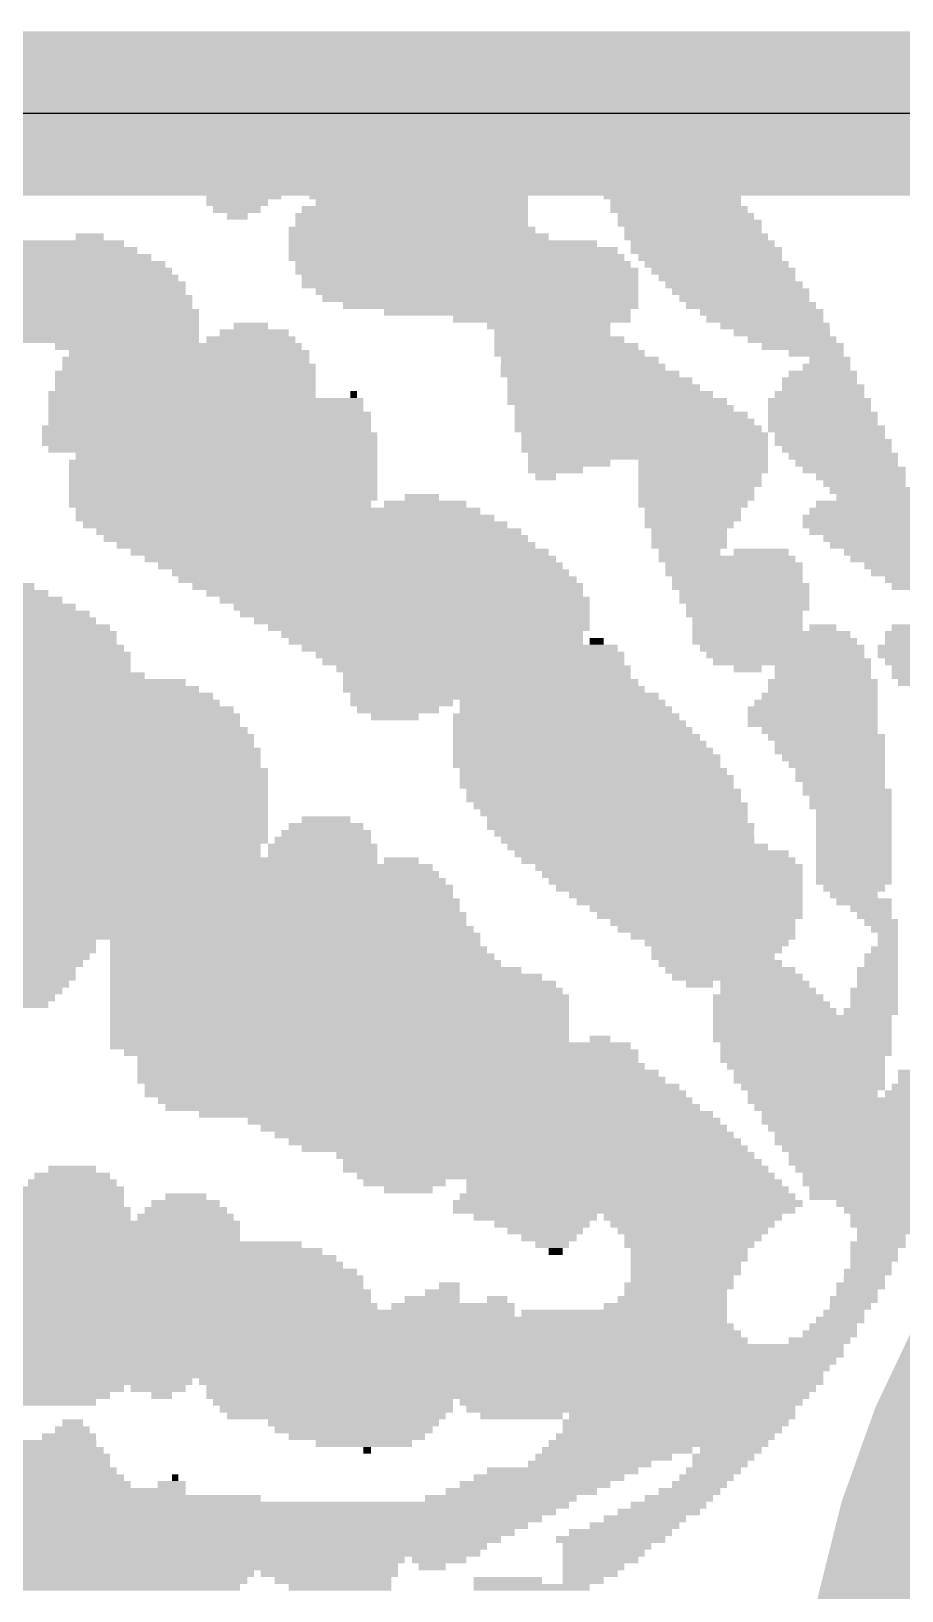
# Model space of a CAD drawing. Extents: x 0 to 53.3, y -0.3 to 28.3.
# Drawn here: x 31.75 to 34.439, y 20.839 to 25.654 of the extents above; entities that cross this region are included whole.
import ezdxf

# ---------------------------------------------------------------- set-up
doc = ezdxf.new("R2010")
doc.units = 0
for name, color, linetype in [('1', 12, 'CONTINUOUS'), ('16', 5, 'CONTINUOUS'), ('20', 4, 'CONTINUOUS'), ('200', 132, 'CONTINUOUS')]:
    doc.layers.add(name, color=color, linetype=linetype)

# ---------------------------------------------------------------- blocks, each defined once
blk = doc.blocks.new('RECT')
blk.add_solid([(-0.5, -0.5), (0.5, -0.5), (-0.5, 0.5), (0.5, 0.5)])

msp = doc.modelspace()

# ---------------------------------------------------------------- linework, layer by layer
at = {"layer": '1', "const_width": 0.508}
msp.add_lwpolyline([(0.254, 25.4), (51.562, 25.4)], dxfattribs=at)
at = {"layer": '1', "const_width": 1.016}
msp.add_lwpolyline([(37.2429, 17.5918, 1), (37.2429, 22.8242, 1), (37.2429, 17.5918)], format="xyb", dxfattribs=at)
at = {"layer": '16', "const_width": 0.508}
msp.add_lwpolyline([(0.254, 25.4), (51.562, 25.4)], dxfattribs=at)
at = {"layer": '20'}
msp.add_line((48.6, 25.4), (3.2, 25.4), dxfattribs=at)

# ---------------------------------------------------------------- block references
at = {"layer": '200'}
for p, xscale, yscale in [((32.4282, 25.3788), 1.0363, 0.0211), ((33.4645, 25.3788), 0.5283, 0.0211), ((32.4587, 25.3577), 1.016, 0.0211), ((32.4917, 25.3365), 0.9957, 0.0213), ((33.4861, 25.3577), 0.5309, 0.0211), ((33.5077, 25.3365), 0.5283, 0.0213), ((32.5234, 25.3153), 0.9728, 0.0211), ((32.5653, 25.2942), 0.9296, 0.0211), ((32.5971, 25.273), 0.9525, 0.0213), ((33.528, 25.3153), 0.5283, 0.0211), ((33.5496, 25.2942), 0.5309, 0.0211), ((33.5712, 25.273), 0.5283, 0.0213), ((32.6606, 25.2518), 0.9931, 0.0211), ((32.7127, 25.2307), 1.016, 0.0211), ((33.5813, 25.2518), 0.508, 0.0211), ((33.6131, 25.2307), 0.4851, 0.0211), ((32.7457, 25.2095), 1.0363, 0.0213), ((32.766, 25.1883), 1.0363, 0.0211), ((33.6448, 25.2095), 0.4674, 0.0213), ((33.6766, 25.1883), 0.4445, 0.0211), ((32.7762, 25.1672), 1.016, 0.0211), ((32.4066, 25.146), 0.2311, 0.0213), ((32.9463, 25.146), 0.6756, 0.0213), ((33.7185, 25.1672), 0.4013, 0.0211), ((33.7299, 25.146), 0.4242, 0.0213), ((32.3863, 25.1248), 0.1905, 0.0211), ((32.385, 25.1037), 0.1473, 0.0211), ((32.3863, 25.0825), 0.0635, 0.0213), ((32.9248, 25.0825), 0.7188, 0.0213), ((32.9349, 25.1037), 0.6985, 0.0211), ((32.9565, 25.1248), 0.6553, 0.0211), ((33.7401, 25.1248), 0.4039, 0.0211), ((33.7503, 25.1037), 0.4242, 0.0211), ((33.7718, 25.0825), 0.4216, 0.0213), ((32.926, 25.0402), 0.762, 0.0211), ((32.9248, 25.0613), 0.7188, 0.0211), ((33.7833, 25.0613), 0.4445, 0.0211), ((33.7934, 25.0402), 0.4242, 0.0211), ((31.2852, 24.9978), 1.5037, 0.0211), ((31.9303, 25.019), 0.0864, 0.0213), ((32.9463, 25.019), 0.8026, 0.0213), ((33.0213, 24.9978), 0.9525, 0.0211), ((33.8036, 25.019), 0.4445, 0.0213), ((33.8239, 24.9978), 0.4445, 0.0211), ((31.3055, 24.9767), 1.5443, 0.0211), ((31.3271, 24.9555), 1.5875, 0.0213), ((31.3703, 24.9343), 1.5875, 0.0211), ((33.053, 24.9767), 1.016, 0.0211), ((33.0632, 24.9555), 1.0363, 0.0213), ((33.0835, 24.9343), 1.0363, 0.0211), ((33.8353, 24.9767), 0.4674, 0.0211), ((33.8468, 24.9555), 0.4445, 0.0213), ((33.8671, 24.9343), 0.4445, 0.0211), ((31.4008, 24.9132), 1.5672, 0.0211), ((31.4427, 24.892), 1.524, 0.0213), ((33.0949, 24.9132), 1.0592, 0.0211), ((33.1051, 24.892), 1.0389, 0.0213), ((33.8874, 24.9132), 0.4445, 0.0211), ((33.8988, 24.892), 0.4216, 0.0213), ((31.4757, 24.8708), 1.5037, 0.0211), ((31.4973, 24.8497), 1.4605, 0.0211), ((33.1051, 24.8708), 1.0389, 0.0211), ((33.1267, 24.8497), 0.9957, 0.0211), ((33.9204, 24.8708), 0.4242, 0.0211), ((33.9408, 24.8497), 0.4242, 0.0211), ((31.5392, 24.8285), 1.4173, 0.0213), ((31.5595, 24.8073), 1.3767, 0.0211), ((33.1368, 24.8285), 0.9754, 0.0213), ((33.1686, 24.8073), 0.9119, 0.0211), ((33.9522, 24.8285), 0.4013, 0.0213), ((33.9725, 24.8073), 0.4013, 0.0211), ((31.5913, 24.7862), 1.3538, 0.0211), ((31.6128, 24.765), 1.3106, 0.0213), ((31.6446, 24.7438), 1.2471, 0.0211), ((32.4282, 24.7438), 0.1067, 0.0211), ((33.2207, 24.7862), 0.762, 0.0211), ((33.3273, 24.765), 0.5486, 0.0213), ((33.3477, 24.7438), 0.381, 0.0211), ((34.0055, 24.7862), 0.381, 0.0211), ((34.0157, 24.765), 0.3607, 0.0213), ((34.0474, 24.7438), 0.3378, 0.0211), ((31.6649, 24.7227), 1.2065, 0.0211), ((31.6865, 24.7015), 1.1633, 0.0213), ((32.4282, 24.7015), 0.2743, 0.0213), ((32.4383, 24.7227), 0.2134, 0.0211), ((33.3807, 24.7015), 0.4013, 0.0213), ((33.3591, 24.7227), 0.3581, 0.0211), ((34.0678, 24.7227), 0.2972, 0.0211), ((34.0995, 24.7015), 0.2743, 0.0213), ((32.2047, 24.6803), 0.762, 0.0211), ((32.2377, 24.6592), 0.7417, 0.0211), ((33.4023, 24.6803), 0.4445, 0.0211), ((33.4124, 24.6592), 0.4648, 0.0211), ((34.1325, 24.6803), 0.254, 0.0211), ((34.1744, 24.6592), 0.1702, 0.0211), ((32.2275, 24.638), 0.762, 0.0213), ((32.2377, 24.6168), 0.7823, 0.0211), ((33.4543, 24.6168), 0.508, 0.0211), ((33.4442, 24.638), 0.4877, 0.0213), ((34.2062, 24.6168), 0.1473, 0.0211), ((34.2163, 24.638), 0.127, 0.0213), ((32.2263, 24.5957), 0.8052, 0.0211), ((32.2263, 24.5745), 0.8052, 0.0213), ((32.2263, 24.5533), 0.8052, 0.0211), ((33.4759, 24.5957), 0.5512, 0.0211), ((33.5064, 24.5745), 0.5715, 0.0213), ((33.5178, 24.5533), 0.5944, 0.0211), ((34.196, 24.5533), 0.254, 0.0211), ((34.1846, 24.5745), 0.2311, 0.0213), ((34.1947, 24.5957), 0.2108, 0.0211), ((32.2161, 24.5322), 0.8255, 0.0211), ((32.2898, 24.511), 0.9728, 0.0213), ((32.7457, 24.5322), 0.0203, 0.0211), ((33.5382, 24.5322), 0.635, 0.0211), ((33.5598, 24.511), 0.6782, 0.0213), ((34.1846, 24.511), 0.3175, 0.0213), ((34.1846, 24.5322), 0.2769, 0.0211), ((32.2898, 24.4898), 0.9728, 0.0211), ((32.3012, 24.4687), 0.9957, 0.0211), ((33.5813, 24.4898), 0.6756, 0.0211), ((33.6029, 24.4687), 0.7188, 0.0211), ((34.1947, 24.4687), 0.3378, 0.0211), ((34.1846, 24.4898), 0.3175, 0.0211), ((32.291, 24.4263), 1.016, 0.0211), ((32.3012, 24.4052), 1.0363, 0.0211), ((32.3012, 24.4475), 0.9957, 0.0213), ((33.6245, 24.4263), 0.762, 0.0211), ((33.6131, 24.4475), 0.7391, 0.0213), ((33.6448, 24.4052), 0.762, 0.0211), ((34.1947, 24.4475), 0.3378, 0.0213), ((34.2062, 24.4263), 0.3607, 0.0211), ((34.2163, 24.4052), 0.3404, 0.0211), ((32.3012, 24.384), 1.0363, 0.0213), ((32.3113, 24.3628), 1.016, 0.0211), ((33.6448, 24.384), 0.762, 0.0213), ((33.6448, 24.3628), 0.762, 0.0211), ((34.2265, 24.384), 0.3607, 0.0213), ((34.2379, 24.3628), 0.3378, 0.0211), ((32.3431, 24.3205), 0.9525, 0.0213), ((32.3533, 24.3417), 0.9322, 0.0211), ((33.655, 24.3417), 0.7417, 0.0211), ((33.4112, 24.3205), 0.254, 0.0213), ((33.8252, 24.3205), 0.4013, 0.0213), ((34.2583, 24.3417), 0.3378, 0.0211), ((34.2684, 24.3205), 0.3175, 0.0213), ((32.3431, 24.2993), 0.9525, 0.0211), ((32.3431, 24.2782), 0.9525, 0.0211), ((33.3693, 24.2993), 0.1702, 0.0211), ((33.3388, 24.2782), 0.0635, 0.0211), ((33.8252, 24.2993), 0.4013, 0.0211), ((33.815, 24.2782), 0.381, 0.0211), ((34.2913, 24.2993), 0.3175, 0.0211), ((34.3116, 24.2782), 0.2769, 0.0211), ((32.3431, 24.257), 0.9525, 0.0213), ((32.3431, 24.2358), 0.9525, 0.0211), ((32.3431, 24.2147), 0.9525, 0.0211), ((32.9565, 24.2147), 0.1067, 0.0211), ((33.815, 24.257), 0.381, 0.0213), ((33.8036, 24.2358), 0.3581, 0.0211), ((33.8036, 24.2147), 0.3581, 0.0211), ((34.323, 24.257), 0.254, 0.0213), ((34.3433, 24.2358), 0.254, 0.0211), ((34.3535, 24.2147), 0.2337, 0.0211), ((32.3329, 24.1935), 0.9322, 0.0213), ((32.512, 24.1723), 1.2497, 0.0211), ((32.9667, 24.1935), 0.254, 0.0213), ((33.7934, 24.1935), 0.3378, 0.0213), ((33.7934, 24.1723), 0.2972, 0.0211), ((34.3218, 24.1723), 0.3378, 0.0211), ((34.3319, 24.1935), 0.3175, 0.0213), ((32.5336, 24.1512), 1.2929, 0.0211), ((32.5653, 24.13), 1.3106, 0.0213), ((33.7934, 24.1512), 0.2972, 0.0211), ((33.782, 24.13), 0.2743, 0.0213), ((34.323, 24.13), 0.381, 0.0213), ((34.3116, 24.1512), 0.3581, 0.0211), ((32.6073, 24.1088), 1.3132, 0.0211), ((32.6288, 24.0877), 1.3106, 0.0211), ((32.6606, 24.0665), 1.2929, 0.0213), ((33.782, 24.1088), 0.2337, 0.0211), ((33.782, 24.0877), 0.2337, 0.0211), ((33.782, 24.0665), 0.2337, 0.0213), ((34.3332, 24.1088), 0.3607, 0.0211), ((34.3649, 24.0877), 0.3378, 0.0211), ((34.3751, 24.0665), 0.3175, 0.0213), ((32.7025, 24.0453), 1.2903, 0.0211), ((32.7355, 24.0242), 1.27, 0.0211), ((33.7833, 24.0453), 0.1905, 0.0211), ((33.8988, 24.0242), 0.4216, 0.0211), ((34.0042, 24.0453), 0.1702, 0.0211), ((34.3967, 24.0453), 0.2743, 0.0211), ((34.417, 24.0242), 0.2743, 0.0211), ((32.766, 24.003), 1.2497, 0.0213), ((32.7978, 23.9818), 1.2268, 0.0211), ((33.9204, 24.003), 0.4242, 0.0213), ((33.9204, 23.9818), 0.4242, 0.0211), ((34.4386, 24.003), 0.2311, 0.0213), ((34.4488, 23.9818), 0.2108, 0.0211), ((31.5379, 23.9395), 0.4445, 0.0213), ((32.8193, 23.9607), 1.2294, 0.0211), ((32.8511, 23.9395), 1.2065, 0.0213), ((33.9306, 23.9607), 0.4039, 0.0211), ((33.9408, 23.9395), 0.4242, 0.0213), ((34.4703, 23.9607), 0.1676, 0.0211), ((34.4919, 23.9395), 0.1702, 0.0213), ((31.5709, 23.8972), 0.5512, 0.0211), ((31.5913, 23.876), 0.5918, 0.0213), ((31.5595, 23.9183), 0.4877, 0.0211), ((32.8727, 23.9183), 1.1633, 0.0211), ((32.9032, 23.8972), 1.143, 0.0211), ((32.9248, 23.876), 1.0998, 0.0213), ((33.9522, 23.9183), 0.4013, 0.0211), ((33.9522, 23.8972), 0.4013, 0.0211), ((33.9623, 23.876), 0.381, 0.0213), ((31.6014, 23.8337), 0.6985, 0.0211), ((31.6027, 23.8548), 0.6553, 0.0211), ((32.9349, 23.8548), 1.0795, 0.0211), ((32.9565, 23.8337), 1.0363, 0.0211), ((33.9522, 23.8548), 0.3607, 0.0211), ((33.9623, 23.8337), 0.3404, 0.0211), ((30.9664, 23.7913), 2.0955, 0.0211), ((31.623, 23.8125), 0.7417, 0.0213), ((32.9781, 23.8125), 0.9931, 0.0213), ((32.9883, 23.7913), 0.9322, 0.0211), ((33.9623, 23.8125), 0.3404, 0.0213), ((34.036, 23.7913), 0.4877, 0.0211), ((34.1947, 23.8125), 0.0838, 0.0213), ((34.5021, 23.7913), 0.2311, 0.0211), ((34.5021, 23.8125), 0.1905, 0.0213), ((30.988, 23.7702), 2.0523, 0.0211), ((31.021, 23.749), 2.032, 0.0213), ((32.9997, 23.7702), 0.9093, 0.0211), ((33.0733, 23.749), 0.9754, 0.0213), ((33.4963, 23.7702), 0.0432, 0.0211), ((34.0462, 23.7702), 0.508, 0.0211), ((34.069, 23.749), 0.508, 0.0213), ((34.4907, 23.749), 0.254, 0.0213), ((34.5021, 23.7702), 0.2311, 0.0211), ((31.0629, 23.7278), 1.9888, 0.0211), ((31.0947, 23.7067), 1.9253, 0.0211), ((31.1264, 23.6855), 1.8618, 0.0213), ((33.1051, 23.7278), 0.9525, 0.0211), ((33.1153, 23.7067), 0.9322, 0.0211), ((33.147, 23.6855), 0.9093, 0.0213), ((34.0792, 23.7278), 0.4877, 0.0211), ((34.0995, 23.7067), 0.4877, 0.0211), ((33.9623, 23.6855), 0.0864, 0.0213), ((34.1947, 23.6855), 0.2972, 0.0213), ((34.4907, 23.7278), 0.254, 0.0211), ((34.5135, 23.7067), 0.254, 0.0211), ((34.5237, 23.6855), 0.2337, 0.0213), ((31.1899, 23.6643), 1.8212, 0.0211), ((31.2953, 23.6432), 1.8644, 0.0211), ((33.1686, 23.6432), 0.9119, 0.0211), ((33.1572, 23.6643), 0.889, 0.0211), ((34.1947, 23.6432), 0.3378, 0.0211), ((34.1947, 23.6643), 0.2972, 0.0211), ((34.5237, 23.6643), 0.2337, 0.0211), ((34.5338, 23.6432), 0.2134, 0.0211), ((31.3271, 23.622), 1.8821, 0.0213), ((31.3487, 23.6008), 1.9253, 0.0211), ((33.1788, 23.622), 0.9322, 0.0213), ((33.2118, 23.6008), 0.9525, 0.0211), ((34.1846, 23.6008), 0.3581, 0.0211), ((34.1947, 23.622), 0.3378, 0.0213), ((31.3588, 23.5797), 1.9456, 0.0211), ((31.3906, 23.5585), 1.9685, 0.0213), ((31.4109, 23.5373), 1.9685, 0.0211), ((32.8943, 23.5797), 0.3175, 0.0211), ((32.8828, 23.5585), 0.254, 0.0213), ((32.8727, 23.5373), 0.1473, 0.0211), ((33.4023, 23.5373), 0.6985, 0.0211), ((33.3908, 23.5797), 0.635, 0.0211), ((33.401, 23.5585), 0.6553, 0.0213), ((34.163, 23.5585), 0.4013, 0.0213), ((34.163, 23.5373), 0.4013, 0.0211), ((34.1732, 23.5797), 0.381, 0.0211), ((31.4223, 23.5162), 1.9456, 0.0211), ((31.5811, 23.495), 1.6739, 0.0213), ((33.4124, 23.5162), 0.7188, 0.0211), ((33.4226, 23.495), 0.7391, 0.0213), ((34.163, 23.5162), 0.4013, 0.0211), ((34.1846, 23.495), 0.3581, 0.0213), ((31.5913, 23.4738), 1.6942, 0.0211), ((31.5913, 23.4527), 1.6942, 0.0211), ((33.434, 23.4738), 0.762, 0.0211), ((33.4442, 23.4527), 0.7823, 0.0211), ((34.2062, 23.4738), 0.3607, 0.0211), ((34.2163, 23.4527), 0.3404, 0.0211), ((31.6014, 23.4315), 1.7145, 0.0213), ((31.6014, 23.4103), 1.7145, 0.0211), ((33.4543, 23.4315), 0.8026, 0.0213), ((33.4658, 23.4103), 0.8255, 0.0211), ((34.2163, 23.4315), 0.3404, 0.0213), ((34.2278, 23.4103), 0.3175, 0.0211), ((31.6128, 23.368), 1.7374, 0.0213), ((31.6128, 23.3468), 1.7374, 0.0211), ((31.6014, 23.3892), 1.7145, 0.0211), ((33.4658, 23.3892), 0.8255, 0.0211), ((33.4861, 23.368), 0.8255, 0.0213), ((33.4963, 23.3468), 0.8458, 0.0211), ((34.2379, 23.3892), 0.2972, 0.0211), ((34.2481, 23.368), 0.2769, 0.0213), ((34.2481, 23.3468), 0.2769, 0.0211), ((31.6128, 23.3257), 1.7374, 0.0211), ((31.6128, 23.3045), 1.7374, 0.0213), ((33.4963, 23.3257), 0.8458, 0.0211), ((33.5178, 23.3045), 0.8484, 0.0213), ((34.2595, 23.3257), 0.254, 0.0211), ((34.2697, 23.3045), 0.2743, 0.0213), ((31.6128, 23.2833), 1.7374, 0.0211), ((31.6243, 23.2622), 1.7145, 0.0211), ((33.5178, 23.2833), 0.8484, 0.0211), ((33.5394, 23.2622), 0.8458, 0.0211), ((34.2798, 23.2833), 0.254, 0.0211), ((34.2798, 23.2622), 0.254, 0.0211), ((31.6243, 23.241), 1.7145, 0.0213), ((31.6344, 23.2198), 1.6942, 0.0211), ((32.6606, 23.2198), 0.1499, 0.0211), ((33.5496, 23.241), 0.8255, 0.0213), ((33.5598, 23.2198), 0.8052, 0.0211), ((34.29, 23.241), 0.2337, 0.0213), ((34.29, 23.2198), 0.2337, 0.0211), ((31.6344, 23.1987), 1.6942, 0.0211), ((31.6446, 23.1775), 1.6739, 0.0213), ((31.656, 23.1563), 1.651, 0.0211), ((32.6504, 23.1563), 0.2972, 0.0211), ((32.6606, 23.1775), 0.2769, 0.0213), ((32.6606, 23.1987), 0.2311, 0.0211), ((33.5699, 23.1987), 0.8255, 0.0211), ((33.5813, 23.1775), 0.8026, 0.0213), ((33.5915, 23.1563), 0.7823, 0.0211), ((34.29, 23.1987), 0.2337, 0.0211), ((34.29, 23.1775), 0.2337, 0.0213), ((34.29, 23.1563), 0.2337, 0.0211), ((31.6547, 23.1352), 1.6078, 0.0211), ((31.6649, 23.114), 1.5875, 0.0213), ((32.6504, 23.1352), 0.3378, 0.0211), ((32.6504, 23.114), 0.3378, 0.0213), ((33.6232, 23.1352), 0.8052, 0.0211), ((33.6664, 23.114), 0.8458, 0.0213), ((34.29, 23.1352), 0.2337, 0.0211), ((34.29, 23.114), 0.2337, 0.0213), ((31.8668, 23.0928), 1.905, 0.0211), ((31.9735, 23.0717), 2.032, 0.0211), ((32.893, 23.0928), 0.1067, 0.0211), ((33.6868, 23.0928), 0.8458, 0.0211), ((33.7198, 23.0717), 0.8255, 0.0211), ((34.29, 23.0928), 0.2337, 0.0211), ((34.29, 23.0717), 0.2337, 0.0211), ((32.0154, 23.0505), 1.9888, 0.0213), ((32.1094, 23.0293), 1.8415, 0.0211), ((32.1323, 23.0082), 1.8415, 0.0211), ((33.7299, 23.0505), 0.8052, 0.0213), ((33.7401, 23.0293), 0.7849, 0.0211), ((33.7515, 23.0082), 0.762, 0.0211), ((34.29, 23.0505), 0.2337, 0.0213), ((34.29, 23.0293), 0.2337, 0.0211), ((34.2913, 23.0082), 0.1905, 0.0211), ((32.1323, 22.987), 1.8415, 0.0213), ((32.1526, 22.9658), 1.8415, 0.0211), ((33.7718, 22.987), 0.7214, 0.0213), ((33.7833, 22.9658), 0.6985, 0.0211), ((34.29, 22.987), 0.1473, 0.0213), ((34.3218, 22.9658), 0.1702, 0.0211), ((32.1526, 22.9447), 1.8415, 0.0211), ((32.1729, 22.9235), 1.8415, 0.0213), ((33.8036, 22.9447), 0.6579, 0.0211), ((33.815, 22.9235), 0.635, 0.0213), ((34.3433, 22.9447), 0.127, 0.0211), ((34.3535, 22.9235), 0.1067, 0.0213), ((32.1843, 22.9023), 1.8186, 0.0211), ((32.2059, 22.8812), 1.8212, 0.0211), ((33.8239, 22.9023), 0.5715, 0.0211), ((33.8353, 22.8812), 0.5486, 0.0211), ((34.3751, 22.9023), 0.1041, 0.0211), ((34.3852, 22.8812), 0.0838, 0.0211), ((32.2263, 22.86), 1.8212, 0.0213), ((31.6446, 22.8388), 0.6121, 0.0211), ((31.6649, 22.8177), 0.5715, 0.0211), ((32.5653, 22.8388), 1.143, 0.0211), ((32.5755, 22.8177), 1.1633, 0.0211), ((33.8557, 22.86), 0.508, 0.0213), ((33.8671, 22.8388), 0.4445, 0.0211), ((33.8671, 22.8177), 0.4039, 0.0211), ((34.3852, 22.8177), 0.0838, 0.0211), ((34.3954, 22.86), 0.0635, 0.0213), ((34.3954, 22.8388), 0.0635, 0.0211), ((31.6662, 22.7965), 0.5283, 0.0213), ((31.6662, 22.7753), 0.4877, 0.0211), ((32.5869, 22.7965), 1.1862, 0.0213), ((32.5971, 22.7753), 1.2065, 0.0211), ((33.8557, 22.7965), 0.381, 0.0213), ((33.8785, 22.7753), 0.381, 0.0211), ((34.3751, 22.7965), 0.1041, 0.0213), ((34.3751, 22.7753), 0.1041, 0.0211), ((31.6763, 22.7542), 0.4216, 0.0211), ((31.6967, 22.733), 0.381, 0.0213), ((32.6288, 22.7542), 1.27, 0.0211), ((32.6606, 22.733), 1.3335, 0.0213), ((33.909, 22.7542), 0.4013, 0.0211), ((33.9306, 22.733), 0.4039, 0.0213), ((34.3637, 22.7542), 0.127, 0.0211), ((34.3637, 22.733), 0.127, 0.0213), ((31.7081, 22.7118), 0.3175, 0.0211), ((31.7195, 22.6907), 0.254, 0.0211), ((32.6923, 22.6907), 1.397, 0.0211), ((32.6822, 22.7118), 1.3767, 0.0211), ((33.8137, 22.7118), 0.0838, 0.0211), ((34.0258, 22.6907), 0.2946, 0.0211), ((34.0157, 22.7118), 0.2743, 0.0211), ((34.3535, 22.6907), 0.1473, 0.0211), ((34.3637, 22.7118), 0.127, 0.0211), ((31.7284, 22.6695), 0.1905, 0.0213), ((31.7398, 22.6483), 0.127, 0.0211), ((32.7025, 22.6695), 1.4173, 0.0213), ((32.7025, 22.6483), 1.4173, 0.0211), ((32.7025, 22.6272), 1.4173, 0.0211), ((34.0258, 22.6695), 0.3404, 0.0213), ((34.036, 22.6483), 0.3607, 0.0211), ((34.0462, 22.6272), 0.381, 0.0211), ((34.3433, 22.6272), 0.1676, 0.0211), ((34.3535, 22.6695), 0.1473, 0.0213), ((34.3535, 22.6483), 0.1473, 0.0211), ((32.7025, 22.606), 1.4173, 0.0213), ((32.7025, 22.5848), 1.4173, 0.0211), ((34.1313, 22.606), 0.5512, 0.0213), ((34.1313, 22.5848), 0.5512, 0.0211), ((32.7025, 22.5637), 1.4173, 0.0211), ((32.7025, 22.5425), 1.4173, 0.0213), ((33.5064, 22.5425), 0.0635, 0.0213), ((34.1313, 22.5637), 0.5512, 0.0211), ((34.1313, 22.5425), 0.5512, 0.0213), ((32.7978, 22.5213), 1.6078, 0.0211), ((32.8308, 22.5002), 1.5875, 0.0211), ((32.8511, 22.479), 1.5469, 0.0213), ((34.1427, 22.5213), 0.5283, 0.0211), ((34.1427, 22.5002), 0.5283, 0.0211), ((34.1325, 22.479), 0.508, 0.0213), ((32.8612, 22.4578), 1.5672, 0.0211), ((32.8828, 22.4367), 1.6104, 0.0211), ((34.1427, 22.4578), 0.4877, 0.0211), ((34.1528, 22.4367), 0.4674, 0.0211), ((34.5338, 22.4367), 0.2134, 0.0211), ((32.893, 22.4155), 1.6307, 0.0213), ((32.926, 22.3943), 1.651, 0.0211), ((34.1528, 22.4155), 0.4674, 0.0213), ((34.1643, 22.3943), 0.4445, 0.0211), ((34.5123, 22.3943), 0.2108, 0.0211), ((34.5224, 22.4155), 0.1905, 0.0213), ((32.9362, 22.3732), 1.6713, 0.0211), ((32.9667, 22.352), 1.651, 0.0213), ((34.163, 22.3732), 0.4013, 0.0211), ((34.29, 22.352), 0.6553, 0.0213), ((34.5021, 22.3732), 0.2311, 0.0211), ((32.9895, 22.3308), 1.651, 0.0211), ((33.0619, 22.3097), 1.5875, 0.0211), ((33.1483, 22.2885), 1.4605, 0.0213), ((34.29, 22.3308), 0.6147, 0.0211), ((34.3014, 22.3097), 0.5918, 0.0211), ((34.3014, 22.2885), 0.5918, 0.0213), ((33.1788, 22.2673), 1.4402, 0.0211), ((33.2105, 22.2462), 1.4173, 0.0211), ((34.3014, 22.2673), 0.5512, 0.0211), ((34.3116, 22.2462), 0.5309, 0.0211), ((33.2435, 22.225), 1.397, 0.0213), ((33.274, 22.2038), 1.3767, 0.0211), ((34.3116, 22.225), 0.5309, 0.0213), ((34.323, 22.2038), 0.508, 0.0211), ((31.877, 22.1403), 0.1473, 0.0211), ((33.3375, 22.1827), 1.2903, 0.0211), ((33.3591, 22.1615), 1.2929, 0.0213), ((33.3693, 22.1403), 1.3132, 0.0211), ((34.3218, 22.1827), 0.4648, 0.0211), ((34.3218, 22.1615), 0.4648, 0.0213), ((34.3218, 22.1403), 0.4242, 0.0211), ((31.877, 22.098), 0.2743, 0.0213), ((31.877, 22.1192), 0.2337, 0.0211), ((33.401, 22.1192), 1.2903, 0.0211), ((32.9032, 22.098), 0.254, 0.0213), ((33.5813, 22.098), 0.9754, 0.0213), ((34.3332, 22.1192), 0.4013, 0.0211), ((34.3332, 22.098), 0.4013, 0.0213), ((31.8668, 22.0768), 0.3404, 0.0211), ((31.8668, 22.0557), 0.3404, 0.0211), ((32.2275, 22.0557), 0.127, 0.0211), ((32.9146, 22.0768), 0.1499, 0.0211), ((33.5915, 22.0557), 1.0363, 0.0211), ((33.5915, 22.0768), 0.9957, 0.0211), ((34.3332, 22.0768), 0.3607, 0.0211), ((34.3332, 22.0557), 0.3607, 0.0211), ((31.8567, 22.0133), 0.4013, 0.0211), ((31.8567, 22.0345), 0.3607, 0.0213), ((32.2275, 22.0133), 0.254, 0.0211), ((32.2263, 22.0345), 0.2108, 0.0213), ((33.5928, 22.0345), 1.0795, 0.0213), ((33.5813, 22.0133), 1.0566, 0.0211), ((34.3751, 22.0345), 0.2769, 0.0213), ((34.3751, 22.0133), 0.2311, 0.0211), ((31.4008, 21.971), 1.9888, 0.0213), ((31.4109, 21.9498), 1.9685, 0.0211), ((31.8567, 21.9922), 0.4013, 0.0211), ((32.2263, 21.9922), 0.2972, 0.0211), ((33.307, 21.9922), 0.381, 0.0211), ((33.3273, 21.971), 0.2946, 0.0213), ((33.3375, 21.9498), 0.2337, 0.0211), ((33.7934, 21.9922), 0.5512, 0.0211), ((33.7922, 21.971), 0.508, 0.0213), ((33.7934, 21.9498), 0.4648, 0.0211), ((34.3852, 21.9922), 0.2108, 0.0211), ((34.3751, 21.971), 0.1905, 0.0213), ((34.3852, 21.9498), 0.1702, 0.0211), ((31.4109, 21.9287), 1.9685, 0.0211), ((31.5176, 21.9075), 2.1361, 0.0213), ((33.3489, 21.9287), 0.1702, 0.0211), ((33.3591, 21.9075), 0.1041, 0.0213), ((33.7934, 21.9287), 0.4242, 0.0211), ((33.782, 21.9075), 0.4013, 0.0213), ((34.3649, 21.9075), 0.1702, 0.0213), ((34.3751, 21.9287), 0.1499, 0.0211), ((31.6446, 21.8863), 2.0091, 0.0211), ((31.7183, 21.8652), 1.9482, 0.0211), ((33.3693, 21.8863), 0.0432, 0.0211), ((33.782, 21.8863), 0.3607, 0.0211), ((33.782, 21.8652), 0.3607, 0.0211), ((34.3535, 21.8863), 0.1473, 0.0211), ((34.3535, 21.8652), 0.1473, 0.0211), ((31.7716, 21.844), 1.8821, 0.0213), ((31.8135, 21.8228), 1.8847, 0.0211), ((33.7718, 21.844), 0.3404, 0.0213), ((33.7718, 21.8228), 0.3404, 0.0211), ((34.3332, 21.8228), 0.1473, 0.0211), ((34.3433, 21.844), 0.127, 0.0213), ((31.8453, 21.8017), 1.8618, 0.0211), ((31.8668, 21.7805), 1.8186, 0.0213), ((31.8986, 21.7593), 1.8009, 0.0211), ((33.02, 21.7593), 0.1067, 0.0211), ((33.0416, 21.7805), 0.0635, 0.0213), ((33.7503, 21.7805), 0.3378, 0.0213), ((33.7401, 21.7593), 0.3175, 0.0211), ((33.7604, 21.8017), 0.3175, 0.0211), ((34.3116, 21.7805), 0.1499, 0.0213), ((34.3002, 21.7593), 0.127, 0.0211), ((34.323, 21.8017), 0.127, 0.0211), ((31.9202, 21.7382), 1.7577, 0.0211), ((31.9405, 21.717), 1.7577, 0.0213), ((33.053, 21.717), 0.381, 0.0213), ((32.9883, 21.7382), 0.1702, 0.0211), ((33.1889, 21.7382), 0.0635, 0.0211), ((33.7083, 21.717), 0.381, 0.0213), ((33.7299, 21.7382), 0.3378, 0.0211), ((34.29, 21.7382), 0.1473, 0.0211), ((34.2798, 21.717), 0.127, 0.0213), ((32.1742, 21.6958), 2.1387, 0.0211), ((32.5234, 21.6747), 2.7508, 0.0211), ((33.5813, 21.6958), 0.635, 0.0211), ((34.2481, 21.6747), 0.1499, 0.0211), ((34.2595, 21.6958), 0.127, 0.0211), ((32.5438, 21.6535), 2.7508, 0.0213), ((32.6923, 21.6323), 2.4994, 0.0211), ((32.7025, 21.6112), 2.5197, 0.0211), ((34.1846, 21.6112), 0.1905, 0.0211), ((34.2163, 21.6323), 0.1676, 0.0211), ((34.2265, 21.6535), 0.1473, 0.0213), ((32.8625, 21.59), 2.794, 0.0213), ((32.8625, 21.5688), 2.794, 0.0211), ((32.8612, 21.5477), 2.7508, 0.0211), ((32.8612, 21.5265), 2.7102, 0.0213), ((32.8625, 21.5053), 2.667, 0.0211), ((31.9088, 21.4842), 0.6782, 0.0211), ((33.2321, 21.4842), 1.9279, 0.0211), ((31.8249, 21.463), 0.4242, 0.0213), ((31.8249, 21.4418), 0.3378, 0.0211), ((31.8351, 21.4207), 0.2311, 0.0211), ((32.1424, 21.463), 0.1702, 0.0213), ((32.1526, 21.4418), 0.0635, 0.0211), ((33.2219, 21.4418), 1.8618, 0.0211), ((33.2321, 21.463), 1.8821, 0.0213), ((32.6822, 21.4207), 0.7417, 0.0211), ((33.6029, 21.4207), 1.0592, 0.0211), ((32.6923, 21.3995), 0.7214, 0.0213), ((32.6923, 21.3783), 0.6756, 0.0211), ((33.6017, 21.3995), 1.016, 0.0213), ((33.2638, 21.3783), 0.254, 0.0211), ((33.7604, 21.3783), 0.6985, 0.0211), ((31.877, 21.336), 0.1067, 0.0213), ((31.8783, 21.3572), 0.0635, 0.0211), ((32.7457, 21.3572), 0.5283, 0.0211), ((32.7457, 21.336), 0.4877, 0.0213), ((33.7299, 21.336), 0.6782, 0.0213), ((33.7401, 21.3572), 0.6985, 0.0211), ((31.8237, 21.2937), 0.254, 0.0211), ((31.8668, 21.3148), 0.1676, 0.0211), ((32.7558, 21.3148), 0.4216, 0.0211), ((32.7774, 21.2937), 0.2972, 0.0211), ((33.6868, 21.2937), 0.6782, 0.0211), ((33.7083, 21.3148), 0.6756, 0.0211), ((31.6763, 21.2513), 0.635, 0.0211), ((31.6763, 21.2302), 0.635, 0.0211), ((31.6763, 21.2725), 0.5944, 0.0213), ((32.7876, 21.2725), 0.0229, 0.0213), ((33.4747, 21.2302), 0.381, 0.0211), ((33.5178, 21.2513), 0.4216, 0.0211), ((33.5598, 21.2725), 0.4648, 0.0213), ((33.8874, 21.2513), 0.1905, 0.0211), ((33.8773, 21.2302), 0.1702, 0.0211), ((33.9103, 21.2725), 0.1905, 0.0213), ((31.0515, 21.209), 1.9253, 0.0213), ((31.1163, 21.1878), 1.8415, 0.0211), ((32.1945, 21.1878), 0.0203, 0.0211), ((33.3489, 21.1878), 0.4648, 0.0211), ((33.3908, 21.209), 0.4674, 0.0213), ((33.8353, 21.1878), 0.1676, 0.0211), ((33.8569, 21.209), 0.1702, 0.0213), ((31.1468, 21.1667), 1.8212, 0.0211), ((31.5608, 21.1455), 1.3335, 0.0213), ((32.1843, 21.1667), 0.0864, 0.0211), ((33.2638, 21.1455), 0.4674, 0.0213), ((33.3058, 21.1667), 0.4648, 0.0211), ((33.7833, 21.1455), 0.1905, 0.0213), ((33.8137, 21.1667), 0.1702, 0.0211), ((31.6865, 21.1243), 1.5443, 0.0211), ((32.1729, 21.1032), 2.4765, 0.0211), ((32.164, 21.082), 2.413, 0.0213), ((33.2003, 21.1243), 0.4674, 0.0211), ((33.688, 21.082), 0.254, 0.0213), ((33.7185, 21.1032), 0.2337, 0.0211), ((33.7503, 21.1243), 0.2108, 0.0211), ((32.1424, 21.0608), 2.3698, 0.0211), ((32.131, 21.0397), 2.3063, 0.0211), ((33.6131, 21.0397), 0.2769, 0.0211), ((33.6448, 21.0608), 0.254, 0.0211), ((32.1208, 21.0185), 2.2454, 0.0213), ((32.1107, 20.9973), 2.1793, 0.0211), ((33.5394, 20.9973), 0.3378, 0.0211), ((33.5699, 21.0185), 0.3175, 0.0213), ((32.0891, 20.9762), 2.1361, 0.0211), ((32.0891, 20.955), 2.0955, 0.0213), ((33.5178, 20.955), 0.254, 0.0213), ((33.528, 20.9762), 0.2743, 0.0211), ((31.9723, 20.9338), 1.8618, 0.0211), ((32.0891, 20.9127), 1.5875, 0.0211), ((31.877, 20.8915), 1.1227, 0.0213), ((32.6707, 20.8915), 0.4242, 0.0213), ((33.0098, 20.9338), 0.1676, 0.0211), ((32.9883, 20.9127), 0.0838, 0.0211), ((33.4759, 20.8915), 0.1702, 0.0213), ((33.5077, 20.9338), 0.2337, 0.0211), ((33.4861, 20.9127), 0.1905, 0.0211), ((31.8668, 20.8703), 1.1024, 0.0211), ((31.8668, 20.8492), 1.0566, 0.0211), ((32.6822, 20.8703), 0.3607, 0.0211), ((32.7038, 20.8492), 0.3175, 0.0211), ((33.2219, 20.8703), 0.2108, 0.0211), ((33.2956, 20.8492), 0.3581, 0.0211), ((33.4543, 20.8703), 0.127, 0.0211)]:
    msp.add_blockref('RECT', p, dxfattribs=dict(at, xscale=xscale, yscale=yscale))

doc.saveas('drawing.dxf')
